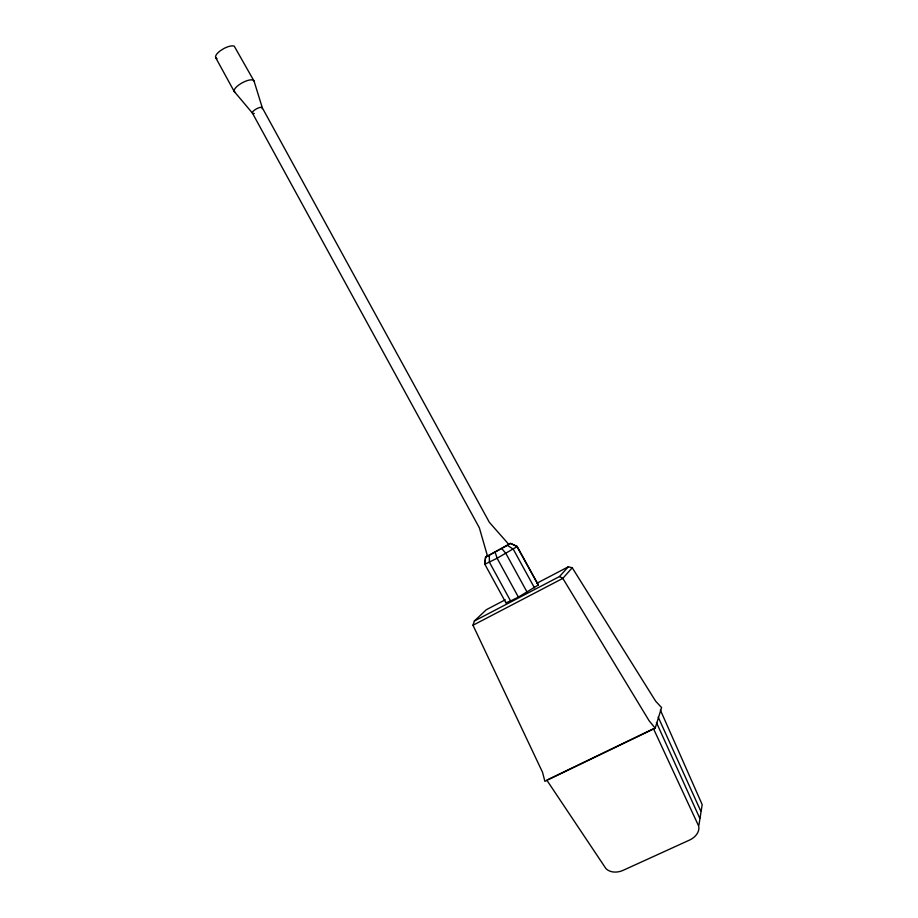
<?xml version="1.0" encoding="UTF-8"?>
<svg xmlns="http://www.w3.org/2000/svg" width="918" height="918" viewBox="0 0 918 918"><rect width="100%" height="100%" fill="white"/><g stroke="black" fill="none" stroke-linecap="round" stroke-linejoin="round"><path stroke-width="1.38" d="M505.543 602.128L505.91 602.782L510.592 600.957L518.395 597.113L538.315 584.995L517.224 546.531L497.12 558.236L484.853 564.283L485.622 556.893L487.733 555.551M505.91 602.782L484.647 563.904L485.622 556.893M505.267 599.798L486.356 609.69L474.365 621.004L472.988 625.25L542.549 772.313L544.879 781.333L655.188 728.203L661.591 707.571L655.624 701.157L572.224 567.737L568.288 566.808L536.778 583.297M701.226 810.789L702.178 804.593L660.352 710.004M700.078 818.007L701.042 811.719L658.172 717.015M698.965 825.018L699.941 818.638L656.439 722.523M572.224 567.737L562.837 578.386L472.988 625.25M474.365 621.004L559.521 576.527L568.288 566.808M508.756 544.363L487.492 556.067L479.357 527.816L252.393 113.052L234.17 91.421L215.65 57.57A11.2 4.177 -28.7 0 1 220.377 50.708L224.084 48.402A11.2 4.177 -28.7 0 1 234.193 46.084L254.022 81.025L262.33 107.842L489.363 522.331L508.756 544.363L507.608 544.787M485.794 557.146L510.695 543.49L517.224 546.531L510.385 543.318L508.01 544.431M548.08 779.497L653.501 728.72L698.736 826.2C699.906 832.362 694.8 837.721 689.556 840.062L623.115 870.344C617.711 872.8 610.47 873.052 605.972 868.658L546.795 780.116M559.521 576.527L562.837 578.386L649.118 720.768L655.188 728.203M507.608 545.487L513.254 549.148L534.471 587.853M215.65 57.57L217.004 58.66M538.315 584.995L517.465 547.518M501.939 548.769L505.887 553.439L527.161 592.294M518.395 597.113L497.12 558.236L495.215 552.452M510.592 600.957L489.409 562.218L489.294 555.528M235.456 92.42A11.223 3.879 -28.7 0 1 240.849 83.595A11.223 3.879 -28.7 0 1 254.022 81.025M254.286 113.511A5.611 1.825 -28.7 0 1 253.047 111.445A5.611 1.825 -28.7 0 1 259.324 107.624A5.611 1.825 -28.7 0 1 262.169 108.714"/></g></svg>
